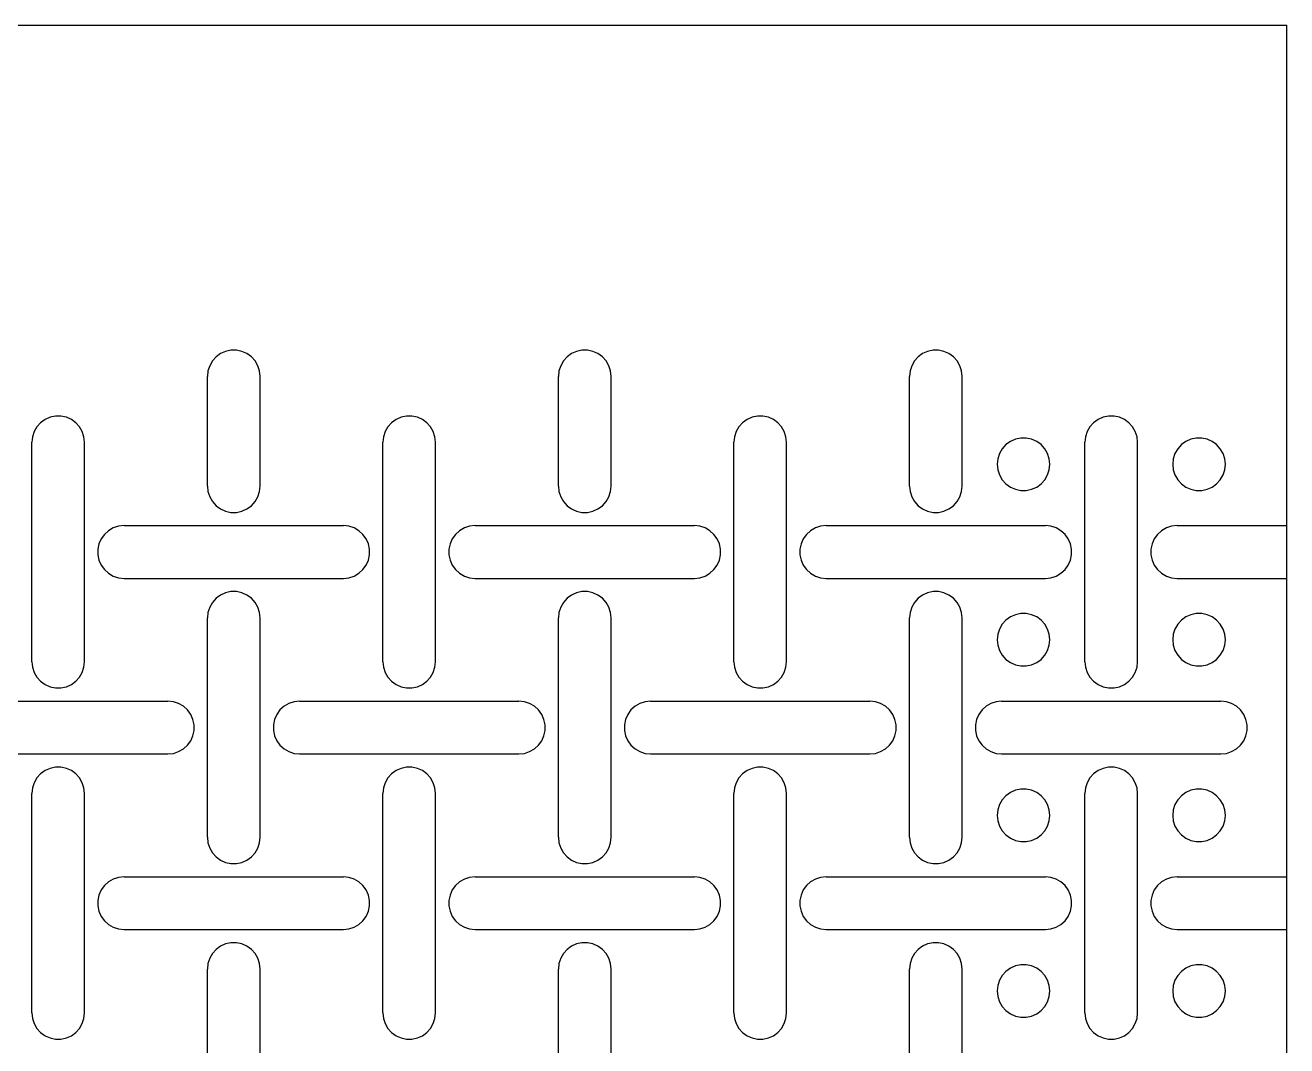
# Model space of a CAD drawing. Extents: x 88 to 484, y 87 to 768.
# Drawn here: x 280.7 to 484.5, y 602.9 to 767.7 of the extents above; entities that cross this region are included whole.
import ezdxf

# ---------------------------------------------------------------- set-up
doc = ezdxf.new("R2010")
doc.units = 0
doc.layers.get('0').update_dxf_attribs({"linetype": 'CONTINUOUS'})

msp = doc.modelspace()

# ---------------------------------------------------------------- linework, layer by layer
at = {"color": 1}
for points in [[(87.623338, 767.680576), (484.473614, 767.680576)], [(484.473614, 87.365814), (484.473614, 767.680576)], [(318.646891, 710.987677), (318.553973, 711.871709), (318.279293, 712.717109), (317.834836, 713.486924), (317.240048, 714.147508), (316.520911, 714.669988), (315.708856, 715.031541), (314.839374, 715.216356), (313.950474, 715.216356), (313.080992, 715.031541), (312.268945, 714.669988), (311.5498, 714.147508), (310.955013, 713.486924), (310.510563, 712.717109), (310.235875, 711.871709), (310.142958, 710.987677)], [(375.339787, 710.987677), (375.246877, 711.871709), (374.97219, 712.717109), (374.52774, 713.486924), (373.932945, 714.147508), (373.213808, 714.669988), (372.401753, 715.031541), (371.532271, 715.216356), (370.643371, 715.216356), (369.773896, 715.031541), (368.961841, 714.669988), (368.242704, 714.147508), (367.647909, 713.486924), (367.203459, 712.717109), (366.928772, 711.871709), (366.835855, 710.987677)], [(432.032684, 710.987677), (431.939774, 711.871709), (431.665086, 712.717109), (431.220637, 713.486924), (430.625842, 714.147508), (429.906704, 714.669988), (429.09465, 715.031541), (428.225175, 715.216356), (427.336268, 715.216356), (426.466793, 715.031541), (425.654738, 714.669988), (424.935601, 714.147508), (424.340806, 713.486924), (423.896356, 712.717109), (423.621669, 711.871709), (423.528751, 710.987677)], [(310.142958, 693.271152), (310.142958, 710.987677)], [(318.646891, 693.271152), (318.646891, 710.987677)], [(366.835855, 693.271152), (366.835855, 710.987677)], [(375.339787, 693.271152), (375.339787, 710.987677)], [(423.528751, 693.271152), (423.528751, 710.987677)], [(432.032684, 693.271152), (432.032684, 710.987677)], [(290.300446, 700.357757), (290.207529, 701.241797), (289.932841, 702.087189), (289.488391, 702.857004), (288.893596, 703.517589), (288.174459, 704.040069), (287.362404, 704.401621), (286.49293, 704.586436), (285.604022, 704.586436), (284.734548, 704.401621), (283.922493, 704.040069), (283.203356, 703.517589), (282.608561, 702.857004), (282.164111, 702.087189), (281.889423, 701.241797), (281.796506, 700.357757)], [(346.993343, 700.357757), (346.900425, 701.241797), (346.625738, 702.087189), (346.181288, 702.857004), (345.586493, 703.517589), (344.867356, 704.040069), (344.055301, 704.401621), (343.185826, 704.586436), (342.296919, 704.586436), (341.427444, 704.401621), (340.615389, 704.040069), (339.896252, 703.517589), (339.301457, 702.857004), (338.857007, 702.087189), (338.58232, 701.241797), (338.48941, 700.357757)], [(403.686239, 700.357757), (403.593322, 701.241797), (403.318634, 702.087189), (402.874184, 702.857004), (402.27939, 703.517589), (401.560252, 704.040069), (400.748205, 704.401621), (399.878723, 704.586436), (398.989823, 704.586436), (398.120341, 704.401621), (397.308286, 704.040069), (396.589149, 703.517589), (395.994354, 702.857004), (395.549904, 702.087189), (395.275217, 701.241797), (395.182307, 700.357757)], [(460.379136, 700.357757), (460.286218, 701.241797), (460.011531, 702.087189), (459.567081, 702.857004), (458.972294, 703.517589), (458.253149, 704.040069), (457.441102, 704.401621), (456.571619, 704.586436), (455.68272, 704.586436), (454.813237, 704.401621), (454.001183, 704.040069), (453.282045, 703.517589), (452.687258, 702.857004), (452.242801, 702.087189), (451.968121, 701.241797), (451.875203, 700.357757)], [(281.796506, 664.9247), (281.796506, 700.357757)], [(290.300446, 664.9247), (290.300446, 700.357757)], [(338.48941, 664.9247), (338.48941, 700.357757)], [(346.993343, 664.9247), (346.993343, 700.357757)], [(395.182307, 664.9247), (395.182307, 700.357757)], [(403.686239, 664.9247), (403.686239, 700.357757)], [(451.875203, 664.9247), (451.875203, 700.357757)], [(460.379136, 664.9247), (460.379136, 700.357757)], [(310.142958, 693.271152), (310.235875, 692.387112), (310.510563, 691.54172), (310.955013, 690.771905), (311.5498, 690.11132), (312.268945, 689.588833), (313.080992, 689.227288), (313.950474, 689.042473), (314.839374, 689.042473), (315.708856, 689.227288), (316.520911, 689.588833), (317.240048, 690.11132), (317.834836, 690.771905), (318.279293, 691.54172), (318.553973, 692.387112), (318.646891, 693.271152)], [(366.835855, 693.271152), (366.928772, 692.387112), (367.203459, 691.54172), (367.647909, 690.771905), (368.242704, 690.11132), (368.961841, 689.588833), (369.773896, 689.227288), (370.643371, 689.042473), (371.532271, 689.042473), (372.401753, 689.227288), (373.213808, 689.588833), (373.932945, 690.11132), (374.52774, 690.771905), (374.97219, 691.54172), (375.246877, 692.387112), (375.339787, 693.271152)], [(423.528751, 693.271152), (423.621669, 692.387112), (423.896356, 691.54172), (424.340806, 690.771905), (424.935601, 690.11132), (425.654738, 689.588833), (426.466793, 689.227288), (427.336268, 689.042473), (428.225175, 689.042473), (429.09465, 689.227288), (429.906704, 689.588833), (430.625842, 690.11132), (431.220637, 690.771905), (431.665086, 691.54172), (431.939774, 692.387112), (432.032684, 693.271152)], [(296.678392, 686.893199), (295.79436, 686.800281), (294.948967, 686.525594), (294.179152, 686.081144), (293.518568, 685.486349), (292.99608, 684.767212), (292.634535, 683.955157), (292.44972, 683.085682), (292.44972, 682.196775), (292.634535, 681.3273), (292.99608, 680.515245), (293.518568, 679.796108), (294.179152, 679.201313), (294.948967, 678.756863), (295.79436, 678.482176), (296.678392, 678.389266)], [(296.678392, 686.893199), (332.111457, 686.893199)], [(332.111457, 678.389266), (332.995489, 678.482176), (333.840889, 678.756863), (334.610696, 679.201313), (335.271281, 679.796108), (335.793768, 680.515245), (336.155313, 681.3273), (336.340128, 682.196775), (336.340128, 683.085682), (336.155313, 683.955157), (335.793768, 684.767212), (335.271281, 685.486349), (334.610696, 686.081144), (333.840889, 686.525594), (332.995489, 686.800281), (332.111457, 686.893199)], [(353.371296, 686.893199), (352.487256, 686.800281), (351.641864, 686.525594), (350.872049, 686.081144), (350.211464, 685.486349), (349.688977, 684.767212), (349.327432, 683.955157), (349.142617, 683.085682), (349.142617, 682.196775), (349.327432, 681.3273), (349.688977, 680.515245), (350.211464, 679.796108), (350.872049, 679.201313), (351.641864, 678.756863), (352.487256, 678.482176), (353.371296, 678.389266)], [(353.371296, 686.893199), (388.804353, 686.893199)], [(388.804353, 678.389266), (389.688386, 678.482176), (390.533785, 678.756863), (391.3036, 679.201313), (391.964178, 679.796108), (392.486665, 680.515245), (392.848217, 681.3273), (393.033025, 682.196775), (393.033025, 683.085682), (392.848217, 683.955157), (392.486665, 684.767212), (391.964178, 685.486349), (391.3036, 686.081144), (390.533785, 686.525594), (389.688386, 686.800281), (388.804353, 686.893199)], [(410.064192, 686.893199), (409.180153, 686.800281), (408.33476, 686.525594), (407.564946, 686.081144), (406.904361, 685.486349), (406.381881, 684.767212), (406.020329, 683.955157), (405.835514, 683.085682), (405.835514, 682.196775), (406.020329, 681.3273), (406.381881, 680.515245), (406.904361, 679.796108), (407.564946, 679.201313), (408.33476, 678.756863), (409.180153, 678.482176), (410.064192, 678.389266)], [(410.064192, 686.893199), (445.49725, 686.893199)], [(445.49725, 678.389266), (446.381282, 678.482176), (447.226682, 678.756863), (447.996497, 679.201313), (448.657082, 679.796108), (449.179561, 680.515245), (449.541114, 681.3273), (449.725929, 682.196775), (449.725929, 683.085682), (449.541114, 683.955157), (449.179561, 684.767212), (448.657082, 685.486349), (447.996497, 686.081144), (447.226682, 686.525594), (446.381282, 686.800281), (445.49725, 686.893199)], [(466.757089, 686.893199), (465.873057, 686.800281), (465.027657, 686.525594), (464.257842, 686.081144), (463.597257, 685.486349), (463.074778, 684.767212), (462.713225, 683.955157), (462.52841, 683.085682), (462.52841, 682.196775), (462.713225, 681.3273), (463.074778, 680.515245), (463.597257, 679.796108), (464.257842, 679.201313), (465.027657, 678.756863), (465.873057, 678.482176), (466.757089, 678.389266)], [(466.757089, 686.893199), (484.473614, 686.893199)], [(296.678392, 678.389266), (332.111457, 678.389266)], [(353.371296, 678.389266), (388.804353, 678.389266)], [(410.064192, 678.389266), (445.49725, 678.389266)], [(466.757089, 678.389266), (484.473614, 678.389266)], [(318.646891, 672.011313), (318.553973, 672.895345), (318.279293, 673.740745), (317.834836, 674.510552), (317.240048, 675.171137), (316.520911, 675.693624), (315.708856, 676.055169), (314.839374, 676.239984), (313.950474, 676.239984), (313.080992, 676.055169), (312.268945, 675.693624), (311.5498, 675.171137), (310.955013, 674.510552), (310.510563, 673.740745), (310.235875, 672.895345), (310.142958, 672.011313)], [(375.339787, 672.011313), (375.246877, 672.895345), (374.97219, 673.740745), (374.52774, 674.510552), (373.932945, 675.171137), (373.213808, 675.693624), (372.401753, 676.055169), (371.532271, 676.239984), (370.643371, 676.239984), (369.773896, 676.055169), (368.961841, 675.693624), (368.242704, 675.171137), (367.647909, 674.510552), (367.203459, 673.740745), (366.928772, 672.895345), (366.835855, 672.011313)], [(432.032684, 672.011313), (431.939774, 672.895345), (431.665086, 673.740745), (431.220637, 674.510552), (430.625842, 675.171137), (429.906704, 675.693624), (429.09465, 676.055169), (428.225175, 676.239984), (427.336268, 676.239984), (426.466793, 676.055169), (425.654738, 675.693624), (424.935601, 675.171137), (424.340806, 674.510552), (423.896356, 673.740745), (423.621669, 672.895345), (423.528751, 672.011313)], [(310.142958, 636.578248), (310.142958, 672.011313)], [(318.646891, 636.578248), (318.646891, 672.011313)], [(366.835855, 636.578248), (366.835855, 672.011313)], [(375.339787, 636.578248), (375.339787, 672.011313)], [(423.528751, 636.578248), (423.528751, 672.011313)], [(432.032684, 636.578248), (432.032684, 672.011313)], [(281.796506, 664.9247), (281.889423, 664.040667), (282.164111, 663.195268), (282.608561, 662.425453), (283.203356, 661.764868), (283.922493, 661.242388), (284.734548, 660.880836), (285.604022, 660.696028), (286.49293, 660.696028), (287.362404, 660.880836), (288.174459, 661.242388), (288.893596, 661.764868), (289.488391, 662.425453), (289.932841, 663.195268), (290.207529, 664.040667), (290.300446, 664.9247)], [(338.48941, 664.9247), (338.58232, 664.040667), (338.857007, 663.195268), (339.301457, 662.425453), (339.896252, 661.764868), (340.615389, 661.242388), (341.427444, 660.880836), (342.296919, 660.696028), (343.185826, 660.696028), (344.055301, 660.880836), (344.867356, 661.242388), (345.586493, 661.764868), (346.181288, 662.425453), (346.625738, 663.195268), (346.900425, 664.040667), (346.993343, 664.9247)], [(395.182307, 664.9247), (395.275217, 664.040667), (395.549904, 663.195268), (395.994354, 662.425453), (396.589149, 661.764868), (397.308286, 661.242388), (398.120341, 660.880836), (398.989823, 660.696028), (399.878723, 660.696028), (400.748205, 660.880836), (401.560252, 661.242388), (402.27939, 661.764868), (402.874184, 662.425453), (403.318634, 663.195268), (403.593322, 664.040667), (403.686239, 664.9247)], [(451.875203, 664.9247), (451.968121, 664.040667), (452.242801, 663.195268), (452.687258, 662.425453), (453.282045, 661.764868), (454.001183, 661.242388), (454.813237, 660.880836), (455.68272, 660.696028), (456.571619, 660.696028), (457.441102, 660.880836), (458.253149, 661.242388), (458.972294, 661.764868), (459.567081, 662.425453), (460.011531, 663.195268), (460.286218, 664.040667), (460.379136, 664.9247)], [(268.331947, 658.546747), (303.765005, 658.546747)], [(303.765005, 650.042814), (304.649037, 650.135731), (305.494437, 650.410419), (306.264252, 650.854869), (306.924836, 651.449656), (307.447316, 652.168801), (307.808869, 652.980848), (307.993684, 653.85033), (307.993684, 654.73923), (307.808869, 655.608712), (307.447316, 656.420767), (306.924836, 657.139904), (306.264252, 657.734692), (305.494437, 658.179149), (304.649037, 658.453829), (303.765005, 658.546747)], [(325.024844, 658.546747), (324.140812, 658.453829), (323.295412, 658.179149), (322.525597, 657.734692), (321.86502, 657.139904), (321.342532, 656.420767), (320.98098, 655.608712), (320.796172, 654.73923), (320.796172, 653.85033), (320.98098, 652.980848), (321.342532, 652.168801), (321.86502, 651.449656), (322.525597, 650.854869), (323.295412, 650.410419), (324.140812, 650.135731), (325.024844, 650.042814)], [(325.024844, 658.546747), (360.457901, 658.546747)], [(360.457901, 650.042814), (361.341941, 650.135731), (362.187333, 650.410419), (362.957148, 650.854869), (363.617733, 651.449656), (364.140213, 652.168801), (364.501765, 652.980848), (364.68658, 653.85033), (364.68658, 654.73923), (364.501765, 655.608712), (364.140213, 656.420767), (363.617733, 657.139904), (362.957148, 657.734692), (362.187333, 658.179149), (361.341941, 658.453829), (360.457901, 658.546747)], [(381.71774, 658.546747), (380.833708, 658.453829), (379.988308, 658.179149), (379.218494, 657.734692), (378.557916, 657.139904), (378.035429, 656.420767), (377.673877, 655.608712), (377.489069, 654.73923), (377.489069, 653.85033), (377.673877, 652.980848), (378.035429, 652.168801), (378.557916, 651.449656), (379.218494, 650.854869), (379.988308, 650.410419), (380.833708, 650.135731), (381.71774, 650.042814)], [(381.71774, 658.546747), (417.150805, 658.546747)], [(417.150805, 650.042814), (418.034838, 650.135731), (418.88023, 650.410419), (419.650045, 650.854869), (420.31063, 651.449656), (420.833117, 652.168801), (421.194662, 652.980848), (421.379477, 653.85033), (421.379477, 654.73923), (421.194662, 655.608712), (420.833117, 656.420767), (420.31063, 657.139904), (419.650045, 657.734692), (418.88023, 658.179149), (418.034838, 658.453829), (417.150805, 658.546747)], [(438.410637, 658.546747), (437.526605, 658.453829), (436.681205, 658.179149), (435.911398, 657.734692), (435.250813, 657.139904), (434.728326, 656.420767), (434.366781, 655.608712), (434.181966, 654.73923), (434.181966, 653.85033), (434.366781, 652.980848), (434.728326, 652.168801), (435.250813, 651.449656), (435.911398, 650.854869), (436.681205, 650.410419), (437.526605, 650.135731), (438.410637, 650.042814)], [(438.410637, 658.546747), (473.843702, 658.546747)], [(473.843702, 650.042814), (474.727734, 650.135731), (475.573127, 650.410419), (476.342941, 650.854869), (477.003526, 651.449656), (477.526014, 652.168801), (477.887558, 652.980848), (478.072373, 653.85033), (478.072373, 654.73923), (477.887558, 655.608712), (477.526014, 656.420767), (477.003526, 657.139904), (476.342941, 657.734692), (475.573127, 658.179149), (474.727734, 658.453829), (473.843702, 658.546747)], [(268.331947, 650.042814), (303.765005, 650.042814)], [(325.024844, 650.042814), (360.457901, 650.042814)], [(381.71774, 650.042814), (417.150805, 650.042814)], [(438.410637, 650.042814), (473.843702, 650.042814)], [(290.300446, 643.664861), (290.207529, 644.548893), (289.932841, 645.394293), (289.488391, 646.164107), (288.893596, 646.824692), (288.174459, 647.347172), (287.362404, 647.708725), (286.49293, 647.893539), (285.604022, 647.893539), (284.734548, 647.708725), (283.922493, 647.347172), (283.203356, 646.824692), (282.608561, 646.164107), (282.164111, 645.394293), (281.889423, 644.548893), (281.796506, 643.664861)], [(346.993343, 643.664861), (346.900425, 644.548893), (346.625738, 645.394293), (346.181288, 646.164107), (345.586493, 646.824692), (344.867356, 647.347172), (344.055301, 647.708725), (343.185826, 647.893539), (342.296919, 647.893539), (341.427444, 647.708725), (340.615389, 647.347172), (339.896252, 646.824692), (339.301457, 646.164107), (338.857007, 645.394293), (338.58232, 644.548893), (338.48941, 643.664861)], [(403.686239, 643.664861), (403.593322, 644.548893), (403.318634, 645.394293), (402.874184, 646.164107), (402.27939, 646.824692), (401.560252, 647.347172), (400.748205, 647.708725), (399.878723, 647.893539), (398.989823, 647.893539), (398.120341, 647.708725), (397.308286, 647.347172), (396.589149, 646.824692), (395.994354, 646.164107), (395.549904, 645.394293), (395.275217, 644.548893), (395.182307, 643.664861)], [(460.379136, 643.664861), (460.286218, 644.548893), (460.011531, 645.394293), (459.567081, 646.164107), (458.972294, 646.824692), (458.253149, 647.347172), (457.441102, 647.708725), (456.571619, 647.893539), (455.68272, 647.893539), (454.813237, 647.708725), (454.001183, 647.347172), (453.282045, 646.824692), (452.687258, 646.164107), (452.242801, 645.394293), (451.968121, 644.548893), (451.875203, 643.664861)], [(281.796506, 608.231803), (281.796506, 643.664861)], [(290.300446, 608.231803), (290.300446, 643.664861)], [(338.48941, 608.231803), (338.48941, 643.664861)], [(346.993343, 608.231803), (346.993343, 643.664861)], [(395.182307, 608.231803), (395.182307, 643.664861)], [(403.686239, 608.231803), (403.686239, 643.664861)], [(451.875203, 608.231803), (451.875203, 643.664861)], [(460.379136, 608.231803), (460.379136, 643.664861)], [(310.142958, 636.578248), (310.235875, 635.694215), (310.510563, 634.848823), (310.955013, 634.079008), (311.5498, 633.418424), (312.268945, 632.895936), (313.080992, 632.534391), (313.950474, 632.349576), (314.839374, 632.349576), (315.708856, 632.534391), (316.520911, 632.895936), (317.240048, 633.418424), (317.834836, 634.079008), (318.279293, 634.848823), (318.553973, 635.694215), (318.646891, 636.578248)], [(366.835855, 636.578248), (366.928772, 635.694215), (367.203459, 634.848823), (367.647909, 634.079008), (368.242704, 633.418424), (368.961841, 632.895936), (369.773896, 632.534391), (370.643371, 632.349576), (371.532271, 632.349576), (372.401753, 632.534391), (373.213808, 632.895936), (373.932945, 633.418424), (374.52774, 634.079008), (374.97219, 634.848823), (375.246877, 635.694215), (375.339787, 636.578248)], [(423.528751, 636.578248), (423.621669, 635.694215), (423.896356, 634.848823), (424.340806, 634.079008), (424.935601, 633.418424), (425.654738, 632.895936), (426.466793, 632.534391), (427.336268, 632.349576), (428.225175, 632.349576), (429.09465, 632.534391), (429.906704, 632.895936), (430.625842, 633.418424), (431.220637, 634.079008), (431.665086, 634.848823), (431.939774, 635.694215), (432.032684, 636.578248)], [(296.678392, 630.200302), (295.79436, 630.107384), (294.948967, 629.832697), (294.179152, 629.388247), (293.518568, 628.793452), (292.99608, 628.074315), (292.634535, 627.26226), (292.44972, 626.392786), (292.44972, 625.503878), (292.634535, 624.634404), (292.99608, 623.822349), (293.518568, 623.103211), (294.179152, 622.508417), (294.948967, 622.063967), (295.79436, 621.789279), (296.678392, 621.696362)], [(296.678392, 630.200302), (332.111457, 630.200302)], [(332.111457, 621.696362), (332.995489, 621.789279), (333.840889, 622.063967), (334.610696, 622.508417), (335.271281, 623.103211), (335.793768, 623.822349), (336.155313, 624.634404), (336.340128, 625.503878), (336.340128, 626.392786), (336.155313, 627.26226), (335.793768, 628.074315), (335.271281, 628.793452), (334.610696, 629.388247), (333.840889, 629.832697), (332.995489, 630.107384), (332.111457, 630.200302)], [(353.371296, 630.200302), (352.487256, 630.107384), (351.641864, 629.832697), (350.872049, 629.388247), (350.211464, 628.793452), (349.688977, 628.074315), (349.327432, 627.26226), (349.142617, 626.392786), (349.142617, 625.503878), (349.327432, 624.634404), (349.688977, 623.822349), (350.211464, 623.103211), (350.872049, 622.508417), (351.641864, 622.063967), (352.487256, 621.789279), (353.371296, 621.696362)], [(353.371296, 630.200302), (388.804353, 630.200302)], [(388.804353, 621.696362), (389.688386, 621.789279), (390.533785, 622.063967), (391.3036, 622.508417), (391.964178, 623.103211), (392.486665, 623.822349), (392.848217, 624.634404), (393.033025, 625.503878), (393.033025, 626.392786), (392.848217, 627.26226), (392.486665, 628.074315), (391.964178, 628.793452), (391.3036, 629.388247), (390.533785, 629.832697), (389.688386, 630.107384), (388.804353, 630.200302)], [(410.064192, 630.200302), (409.180153, 630.107384), (408.33476, 629.832697), (407.564946, 629.388247), (406.904361, 628.793452), (406.381881, 628.074315), (406.020329, 627.26226), (405.835514, 626.392786), (405.835514, 625.503878), (406.020329, 624.634404), (406.381881, 623.822349), (406.904361, 623.103211), (407.564946, 622.508417), (408.33476, 622.063967), (409.180153, 621.789279), (410.064192, 621.696362)], [(410.064192, 630.200302), (445.49725, 630.200302)], [(445.49725, 621.696362), (446.381282, 621.789279), (447.226682, 622.063967), (447.996497, 622.508417), (448.657082, 623.103211), (449.179561, 623.822349), (449.541114, 624.634404), (449.725929, 625.503878), (449.725929, 626.392786), (449.541114, 627.26226), (449.179561, 628.074315), (448.657082, 628.793452), (447.996497, 629.388247), (447.226682, 629.832697), (446.381282, 630.107384), (445.49725, 630.200302)], [(466.757089, 630.200302), (465.873057, 630.107384), (465.027657, 629.832697), (464.257842, 629.388247), (463.597257, 628.793452), (463.074778, 628.074315), (462.713225, 627.26226), (462.52841, 626.392786), (462.52841, 625.503878), (462.713225, 624.634404), (463.074778, 623.822349), (463.597257, 623.103211), (464.257842, 622.508417), (465.027657, 622.063967), (465.873057, 621.789279), (466.757089, 621.696362)], [(466.757089, 630.200302), (484.473614, 630.200302)], [(296.678392, 621.696362), (332.111457, 621.696362)], [(353.371296, 621.696362), (388.804353, 621.696362)], [(410.064192, 621.696362), (445.49725, 621.696362)], [(466.757089, 621.696362), (484.473614, 621.696362)], [(318.646891, 615.318416), (318.553973, 616.202448), (318.279293, 617.047848), (317.834836, 617.817655), (317.240048, 618.47824), (316.520911, 619.000728), (315.708856, 619.362272), (314.839374, 619.547087), (313.950474, 619.547087), (313.080992, 619.362272), (312.268945, 619.000728), (311.5498, 618.47824), (310.955013, 617.817655), (310.510563, 617.047848), (310.235875, 616.202448), (310.142958, 615.318416)], [(375.339787, 615.318416), (375.246877, 616.202448), (374.97219, 617.047848), (374.52774, 617.817655), (373.932945, 618.47824), (373.213808, 619.000728), (372.401753, 619.362272), (371.532271, 619.547087), (370.643371, 619.547087), (369.773896, 619.362272), (368.961841, 619.000728), (368.242704, 618.47824), (367.647909, 617.817655), (367.203459, 617.047848), (366.928772, 616.202448), (366.835855, 615.318416)], [(432.032684, 615.318416), (431.939774, 616.202448), (431.665086, 617.047848), (431.220637, 617.817655), (430.625842, 618.47824), (429.906704, 619.000728), (429.09465, 619.362272), (428.225175, 619.547087), (427.336268, 619.547087), (426.466793, 619.362272), (425.654738, 619.000728), (424.935601, 618.47824), (424.340806, 617.817655), (423.896356, 617.047848), (423.621669, 616.202448), (423.528751, 615.318416)], [(310.142958, 579.885351), (310.142958, 615.318416)], [(318.646891, 579.885351), (318.646891, 615.318416)], [(366.835855, 579.885351), (366.835855, 615.318416)], [(375.339787, 579.885351), (375.339787, 615.318416)], [(423.528751, 579.885351), (423.528751, 615.318416)], [(432.032684, 579.885351), (432.032684, 615.318416)], [(281.796506, 608.231803), (281.889423, 607.347771), (282.164111, 606.502371), (282.608561, 605.732556), (283.203356, 605.071972), (283.922493, 604.549492), (284.734548, 604.187939), (285.604022, 604.003124), (286.49293, 604.003124), (287.362404, 604.187939), (288.174459, 604.549492), (288.893596, 605.071972), (289.488391, 605.732556), (289.932841, 606.502371), (290.207529, 607.347771), (290.300446, 608.231803)], [(338.48941, 608.231803), (338.58232, 607.347771), (338.857007, 606.502371), (339.301457, 605.732556), (339.896252, 605.071972), (340.615389, 604.549492), (341.427444, 604.187939), (342.296919, 604.003124), (343.185826, 604.003124), (344.055301, 604.187939), (344.867356, 604.549492), (345.586493, 605.071972), (346.181288, 605.732556), (346.625738, 606.502371), (346.900425, 607.347771), (346.993343, 608.231803)], [(395.182307, 608.231803), (395.275217, 607.347771), (395.549904, 606.502371), (395.994354, 605.732556), (396.589149, 605.071972), (397.308286, 604.549492), (398.120341, 604.187939), (398.989823, 604.003124), (399.878723, 604.003124), (400.748205, 604.187939), (401.560252, 604.549492), (402.27939, 605.071972), (402.874184, 605.732556), (403.318634, 606.502371), (403.593322, 607.347771), (403.686239, 608.231803)], [(451.875203, 608.231803), (451.968121, 607.347771), (452.242801, 606.502371), (452.687258, 605.732556), (453.282045, 605.071972), (454.001183, 604.549492), (454.813237, 604.187939), (455.68272, 604.003124), (456.571619, 604.003124), (457.441102, 604.187939), (458.253149, 604.549492), (458.972294, 605.071972), (459.567081, 605.732556), (460.011531, 606.502371), (460.286218, 607.347771), (460.379136, 608.231803)]]:
    msp.add_lwpolyline(points, dxfattribs=at)
for points in [[(446.20591, 696.814451), (446.113, 697.698491), (445.838312, 698.543883), (445.393855, 699.313698), (444.799068, 699.974282), (444.07993, 700.496762), (443.267876, 700.858315), (442.398393, 701.04313), (441.509494, 701.04313), (440.640011, 700.858315), (439.827964, 700.496762), (439.108827, 699.974282), (438.514032, 699.313698), (438.069582, 698.543883), (437.794895, 697.698491), (437.701977, 696.814451), (437.794895, 695.930419), (438.069582, 695.085026), (438.514032, 694.315211), (439.108827, 693.654627), (439.827964, 693.132139), (440.640011, 692.770594), (441.509494, 692.585779), (442.398393, 692.585779), (443.267876, 692.770594), (444.07993, 693.132139), (444.799068, 693.654627), (445.393855, 694.315211), (445.838312, 695.085026), (446.113, 695.930419)], [(474.552362, 696.814451), (474.459444, 697.698491), (474.184757, 698.543883), (473.740307, 699.313698), (473.145512, 699.974282), (472.426375, 700.496762), (471.61432, 700.858315), (470.744845, 701.04313), (469.855938, 701.04313), (468.986463, 700.858315), (468.174409, 700.496762), (467.455271, 699.974282), (466.860477, 699.313698), (466.416027, 698.543883), (466.141339, 697.698491), (466.048429, 696.814451), (466.141339, 695.930419), (466.416027, 695.085026), (466.860477, 694.315211), (467.455271, 693.654627), (468.174409, 693.132139), (468.986463, 692.770594), (469.855938, 692.585779), (470.744845, 692.585779), (471.61432, 692.770594), (472.426375, 693.132139), (473.145512, 693.654627), (473.740307, 694.315211), (474.184757, 695.085026), (474.459444, 695.930419)], [(446.20591, 668.468006), (446.113, 669.352038), (445.838312, 670.197438), (445.393855, 670.967246), (444.799068, 671.62783), (444.07993, 672.150318), (443.267876, 672.51187), (442.398393, 672.696678), (441.509494, 672.696678), (440.640011, 672.51187), (439.827964, 672.150318), (439.108827, 671.62783), (438.514032, 670.967246), (438.069582, 670.197438), (437.794895, 669.352038), (437.701977, 668.468006), (437.794895, 667.583974), (438.069582, 666.738574), (438.514032, 665.968759), (439.108827, 665.308175), (439.827964, 664.785695), (440.640011, 664.424142), (441.509494, 664.239327), (442.398393, 664.239327), (443.267876, 664.424142), (444.07993, 664.785695), (444.799068, 665.308175), (445.393855, 665.968759), (445.838312, 666.738574), (446.113, 667.583974)], [(474.552362, 668.468006), (474.459444, 669.352038), (474.184757, 670.197438), (473.740307, 670.967246), (473.145512, 671.62783), (472.426375, 672.150318), (471.61432, 672.51187), (470.744845, 672.696678), (469.855938, 672.696678), (468.986463, 672.51187), (468.174409, 672.150318), (467.455271, 671.62783), (466.860477, 670.967246), (466.416027, 670.197438), (466.141339, 669.352038), (466.048429, 668.468006), (466.141339, 667.583974), (466.416027, 666.738574), (466.860477, 665.968759), (467.455271, 665.308175), (468.174409, 664.785695), (468.986463, 664.424142), (469.855938, 664.239327), (470.744845, 664.239327), (471.61432, 664.424142), (472.426375, 664.785695), (473.145512, 665.308175), (473.740307, 665.968759), (474.184757, 666.738574), (474.459444, 667.583974)], [(446.20591, 640.121554), (446.113, 641.005594), (445.838312, 641.850986), (445.393855, 642.620801), (444.799068, 643.281386), (444.07993, 643.803866), (443.267876, 644.165418), (442.398393, 644.350233), (441.509494, 644.350233), (440.640011, 644.165418), (439.827964, 643.803866), (439.108827, 643.281386), (438.514032, 642.620801), (438.069582, 641.850986), (437.794895, 641.005594), (437.701977, 640.121554), (437.794895, 639.237522), (438.069582, 638.392122), (438.514032, 637.622315), (439.108827, 636.96173), (439.827964, 636.439243), (440.640011, 636.077698), (441.509494, 635.892883), (442.398393, 635.892883), (443.267876, 636.077698), (444.07993, 636.439243), (444.799068, 636.96173), (445.393855, 637.622315), (445.838312, 638.392122), (446.113, 639.237522)], [(474.552362, 640.121554), (474.459444, 641.005594), (474.184757, 641.850986), (473.740307, 642.620801), (473.145512, 643.281386), (472.426375, 643.803866), (471.61432, 644.165418), (470.744845, 644.350233), (469.855938, 644.350233), (468.986463, 644.165418), (468.174409, 643.803866), (467.455271, 643.281386), (466.860477, 642.620801), (466.416027, 641.850986), (466.141339, 641.005594), (466.048429, 640.121554), (466.141339, 639.237522), (466.416027, 638.392122), (466.860477, 637.622315), (467.455271, 636.96173), (468.174409, 636.439243), (468.986463, 636.077698), (469.855938, 635.892883), (470.744845, 635.892883), (471.61432, 636.077698), (472.426375, 636.439243), (473.145512, 636.96173), (473.740307, 637.622315), (474.184757, 638.392122), (474.459444, 639.237522)], [(446.20591, 611.77511), (446.113, 612.659142), (445.838312, 613.504542), (445.393855, 614.274349), (444.799068, 614.934934), (444.07993, 615.457421), (443.267876, 615.818966), (442.398393, 616.003781), (441.509494, 616.003781), (440.640011, 615.818966), (439.827964, 615.457421), (439.108827, 614.934934), (438.514032, 614.274349), (438.069582, 613.504542), (437.794895, 612.659142), (437.701977, 611.77511), (437.794895, 610.891077), (438.069582, 610.045678), (438.514032, 609.275863), (439.108827, 608.615278), (439.827964, 608.092798), (440.640011, 607.731246), (441.509494, 607.546431), (442.398393, 607.546431), (443.267876, 607.731246), (444.07993, 608.092798), (444.799068, 608.615278), (445.393855, 609.275863), (445.838312, 610.045678), (446.113, 610.891077)], [(474.552362, 611.77511), (474.459444, 612.659142), (474.184757, 613.504542), (473.740307, 614.274349), (473.145512, 614.934934), (472.426375, 615.457421), (471.61432, 615.818966), (470.744845, 616.003781), (469.855938, 616.003781), (468.986463, 615.818966), (468.174409, 615.457421), (467.455271, 614.934934), (466.860477, 614.274349), (466.416027, 613.504542), (466.141339, 612.659142), (466.048429, 611.77511), (466.141339, 610.891077), (466.416027, 610.045678), (466.860477, 609.275863), (467.455271, 608.615278), (468.174409, 608.092798), (468.986463, 607.731246), (469.855938, 607.546431), (470.744845, 607.546431), (471.61432, 607.731246), (472.426375, 608.092798), (473.145512, 608.615278), (473.740307, 609.275863), (474.184757, 610.045678), (474.459444, 610.891077)]]:
    msp.add_lwpolyline(points, close=True, dxfattribs=at)

doc.saveas('drawing.dxf')
